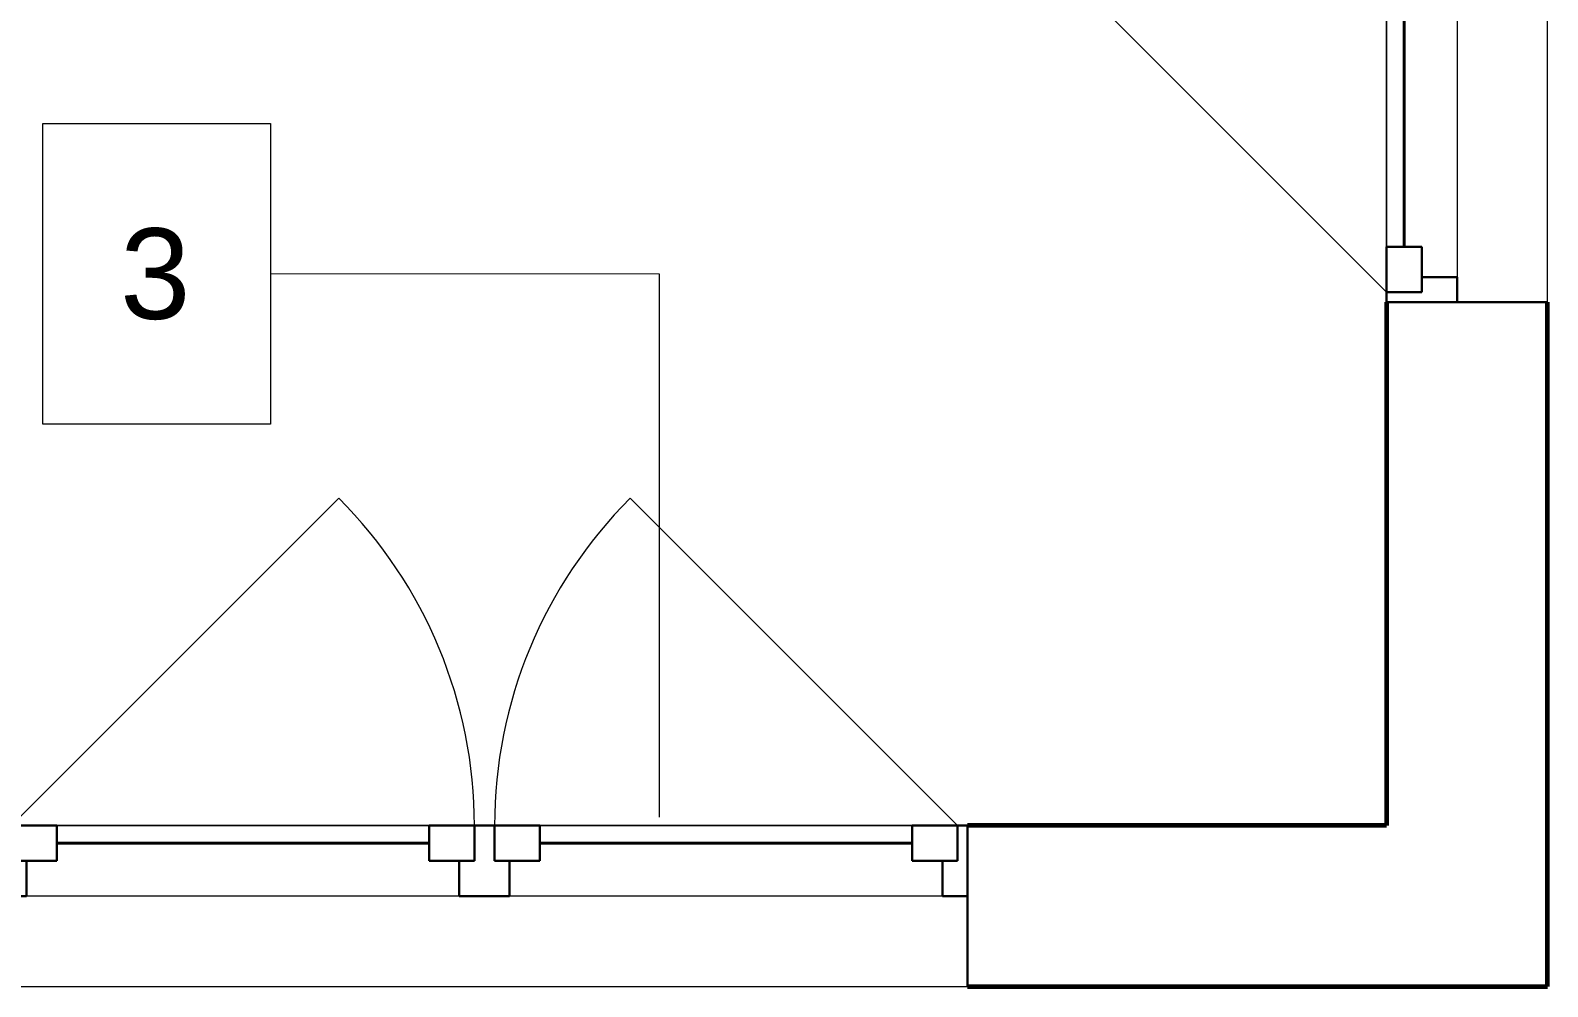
# Model space of a CAD drawing. Header units: inches. Extents: x -827 to 154, y -802 to 207.
# Drawn here: x -704 to -628.6, y -401.5 to -354 of the extents above; entities that cross this region are included whole.
import ezdxf

# ---------------------------------------------------------------- set-up
doc = ezdxf.new("R2010")
doc.units = ezdxf.units.IN
doc.header["$MEASUREMENT"] = 0
for name, color, linetype, lineweight in [('A-ANNO-NOTE', 131, 'Continuous', 9), ('A-GLAZ', 151, 'Continuous', 18), ('A-WALL', 113, 'Continuous', 18)]:
    doc.layers.add(name, color=color, linetype=linetype, lineweight=lineweight)
doc.styles.add('Arial', font='arial.ttf', dxfattribs={"height": 4.5})

# ---------------------------------------------------------------- blocks, each defined once
blk = doc.blocks.new('Window-Casement-Double-Awning - 48_ x 53_-392653-Level 1')
at = {"layer": 'A-GLAZ', "lineweight": 9}
for p, q in [((-23.5, 4), (-7.237, 20.263)), ((23.5, 4), (7.237, 20.263)), ((-21.25, 4), (-2.75, 4)), ((2.75, 4), (21.25, 4)), ((-1.25, 0.5), (-22.75, 0.5)), ((22.75, 0.5), (1.25, 0.5))]:
    blk.add_line(p, q, dxfattribs=at)
at = {"layer": 'A-GLAZ'}
for p, q in [((0, 4), (-24, 4)), ((24, 4), (0, 4)), ((-24, -4), (0, -4)), ((0, -4), (24, -4))]:
    blk.add_line(p, q, dxfattribs=at)
at = {"layer": 'A-GLAZ', "lineweight": 30}
for p, q in [((-24, 4), (-24, -4)), ((-21.25, 4), (-24, 4)), ((-23.5, 4), (-23.5, 2.25)), ((-21.25, 4), (-21.25, 2.25)), ((-2.75, 4), (0, 4)), ((-2.75, 4), (-2.75, 2.25)), ((-0.5, 4), (-0.5, 2.25)), ((2.75, 4), (0, 4)), ((0.5, 4), (0.5, 2.25)), ((2.75, 4), (2.75, 2.25)), ((21.25, 4), (24, 4)), ((21.25, 4), (21.25, 2.25)), ((23.5, 4), (23.5, 2.25)), ((24, 4), (24, -4)), ((-23.5, 2.25), (-22.75, 2.25)), ((-21.25, 2.25), (-22.75, 2.25)), ((-22.75, 2.25), (-22.75, 0.5)), ((-2.75, 2.25), (-1.25, 2.25)), ((-1.25, 2.25), (-1.25, 0.5)), ((-0.5, 2.25), (-1.25, 2.25)), ((0.5, 2.25), (1.25, 2.25)), ((2.75, 2.25), (1.25, 2.25)), ((1.25, 2.25), (1.25, 0.5)), ((21.25, 2.25), (22.75, 2.25)), ((22.75, 2.25), (22.75, 0.5)), ((23.5, 2.25), (22.75, 2.25)), ((-24, 0.5), (-22.75, 0.5)), ((-1.25, 0.5), (0, 0.5)), ((0, 0.5), (1.25, 0.5)), ((22.75, 0.5), (24, 0.5))]:
    blk.add_line(p, q, dxfattribs=at)
at = {"layer": 'A-GLAZ', "lineweight": 40}
for p, q in [((-21.25, 3.125), (-2.75, 3.125)), ((2.75, 3.125), (21.25, 3.125))]:
    blk.add_line(p, q, dxfattribs=at)
at = {"layer": 'A-GLAZ', "lineweight": 9}
for centre, start, end in [((-23.5, 4), 360, 45), ((23.5, 4), 135, 180)]:
    blk.add_arc(centre, 23, start, end, dxfattribs=at)

msp = doc.modelspace()

# ---------------------------------------------------------------- linework, layer by layer
at = {"layer": 'A-ANNO-NOTE'}
for p, q in [((-672.777724, -366.085287), (-692.099905, -366.058991)), ((-672.777724, -393.05966), (-672.777724, -366.085287))]:
    msp.add_line(p, q, dxfattribs=at)
at = {"layer": 'A-ANNO-NOTE', "flags": 128}
msp.add_lwpolyline([(-703.408251, -358.590644), (-692.099905, -358.590644), (-692.099905, -373.527337), (-703.408251, -373.527337)], close=True, dxfattribs=at)
at = {"layer": 'A-WALL', "lineweight": 60}
for p, q in [((-636.645614, -367.476424), (-636.645614, -393.476424)), ((-628.645614, -401.476424), (-628.645614, -367.476424)), ((-636.645614, -393.476424), (-657.465096, -393.476424)), ((-657.465096, -401.476424), (-628.645614, -401.476424))]:
    msp.add_line(p, q, dxfattribs=at)

# ---------------------------------------------------------------- block references
at = {"layer": 'A-GLAZ', "rotation": 89.99999999999991}
msp.add_blockref('Window-Casement-Double-Awning - 48_ x 53_-392653-Level 1', (-632.645614, -343.476424), dxfattribs=at)
at = {"layer": 'A-GLAZ'}
msp.add_blockref('Window-Casement-Double-Awning - 48_ x 53_-392653-Level 1', (-681.465096, -397.476424), dxfattribs=at)

# ---------------------------------------------------------------- next in the draw order: texts
at = {"layer": 'A-ANNO-NOTE', "insert": (-699.568251, -363.805644), "char_height": 4.5, "width": 4.242, "attachment_point": 1, "style": 'Arial', "bg_fill": 3, "box_fill_scale": 1.25, "bg_fill_color": 256, "bg_fill_true_color": 13158600, "bg_fill_transparency": 0}
msp.add_mtext('3', dxfattribs=at)

doc.saveas('drawing.dxf')
